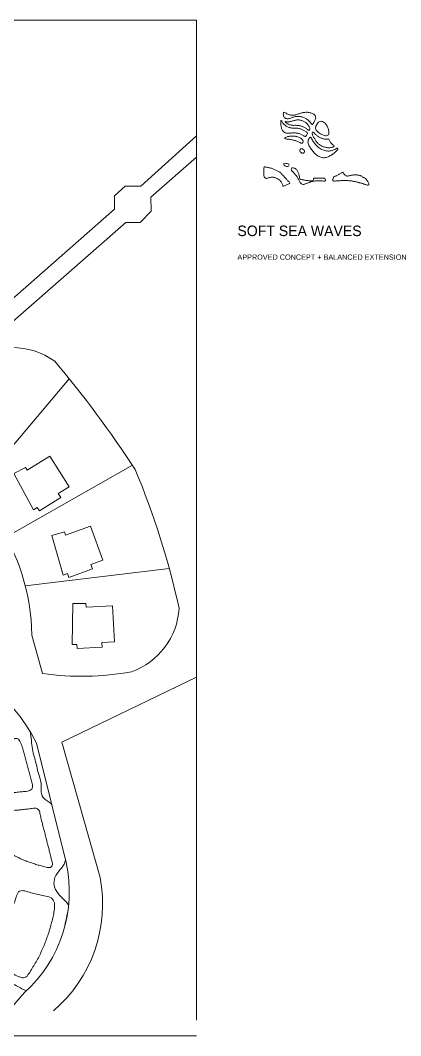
# Model space of a CAD drawing. Header units: inches. Extents: x 36 to 79.2, y 17.3 to 55.9.
# Drawn here: x 64.74 to 79.21, y 17.31 to 55.9 of the extents above; entities that cross this region are included whole.
import ezdxf

# ---------------------------------------------------------------- set-up
doc = ezdxf.new("R2010")
doc.units = ezdxf.units.IN
for name, color, linetype, lineweight in [('01_ORIGINAL_CAD', 7, 'Continuous', 20), ('10_EXTENSION_MASSES', 7, 'Continuous', 15), ('12_OPTION_LABEL', 7, 'Continuous', 15), ('13_CONCEPT_ICON', 7, 'Continuous', 15), ('15_NEIGHBOURHOOD_CIRCULATION', 7, 'Continuous', 13)]:
    doc.layers.add(name, color=color, linetype=linetype, lineweight=lineweight)

# ---------------------------------------------------------------- blocks, each defined once
blk = doc.blocks.new('CONCEPT_ICON_06_WAVES')
at = {"layer": '13_CONCEPT_ICON'}
for points, knots in [([(48.33, 45.23), (48.4, 45.24), (48.49, 45.18), (48.58, 45.13), (48.66, 45.07), (48.75, 45), (48.84, 44.95), (48.92, 44.9), (49.01, 44.86), (49.1, 44.83), (49.2, 44.79), (49.29, 44.76), (49.39, 44.74), (49.49, 44.72), (49.59, 44.71), (49.69, 44.7), (49.79, 44.69), (49.9, 44.7), (50, 44.7), (50.11, 44.71), (50.2, 44.73), (50.3, 44.75), (50.4, 44.77), (50.49, 44.8), (50.59, 44.83), (50.69, 44.85), (50.78, 44.88), (50.87, 44.91), (50.97, 44.94), (51.06, 44.98), (51.15, 45.01), (51.25, 45.04), (51.34, 45.07), (51.44, 45.09), (51.54, 45.12), (51.63, 45.14), (51.73, 45.15), (51.83, 45.17), (51.93, 45.18), (52.03, 45.19), (52.13, 45.2), (52.24, 45.21), (52.34, 45.21), (52.44, 45.21), (52.54, 45.2), (52.64, 45.19), (52.74, 45.17), (52.84, 45.16), (52.94, 45.14), (53.04, 45.11), (53.13, 45.09), (53.23, 45.06), (53.32, 45.02), (53.41, 44.99), (53.5, 44.94), (53.59, 44.89), (53.67, 44.82), (53.74, 44.75), (53.81, 44.67), (53.86, 44.59), (53.9, 44.49), (53.93, 44.4), (53.95, 44.3), (53.95, 44.2), (53.94, 44.1), (53.92, 44), (53.88, 43.9), (53.85, 43.81), (53.8, 43.72), (53.75, 43.64), (53.7, 43.55), (53.65, 43.47), (53.6, 43.37), (53.55, 43.28), (53.5, 43.17), (53.45, 43.1), (53.4, 43.03), (53.34, 43), (53.28, 43.04), (53.22, 43.08), (53.16, 43.18), (53.11, 43.27), (53.05, 43.36), (52.98, 43.44), (52.92, 43.52), (52.85, 43.6), (52.77, 43.67), (52.7, 43.74), (52.62, 43.81), (52.54, 43.88), (52.46, 43.94), (52.38, 44), (52.3, 44.06), (52.21, 44.11), (52.12, 44.16), (52.04, 44.2), (51.95, 44.24), (51.85, 44.28), (51.76, 44.32), (51.67, 44.35), (51.58, 44.38), (51.48, 44.41), (51.38, 44.43), (51.28, 44.45), (51.18, 44.47), (51.08, 44.47), (50.98, 44.48), (50.88, 44.49), (50.77, 44.49), (50.67, 44.49), (50.57, 44.48), (50.47, 44.46), (50.37, 44.45), (50.27, 44.43), (50.17, 44.4), (50.08, 44.38), (49.98, 44.35), (49.89, 44.32), (49.79, 44.29), (49.7, 44.26), (49.61, 44.22), (49.52, 44.19), (49.42, 44.15), (49.33, 44.12), (49.23, 44.09), (49.13, 44.07), (49.03, 44.06), (48.93, 44.05), (48.83, 44.06), (48.73, 44.08), (48.63, 44.1), (48.54, 44.14), (48.46, 44.2), (48.39, 44.26), (48.32, 44.34), (48.28, 44.43), (48.24, 44.52), (48.21, 44.61), (48.2, 44.72), (48.18, 44.82), (48.18, 44.94), (48.2, 45.03), (48.22, 45.13), (48.27, 45.21), (48.33, 45.23)], [0, 0, 0, 0, 0.020833, 0.020833, 0.020833, 0.041667, 0.041667, 0.041667, 0.0625, 0.0625, 0.0625, 0.083333, 0.083333, 0.083333, 0.104167, 0.104167, 0.104167, 0.125, 0.125, 0.125, 0.145833, 0.145833, 0.145833, 0.166667, 0.166667, 0.166667, 0.1875, 0.1875, 0.1875, 0.208333, 0.208333, 0.208333, 0.229167, 0.229167, 0.229167, 0.25, 0.25, 0.25, 0.270833, 0.270833, 0.270833, 0.291667, 0.291667, 0.291667, 0.3125, 0.3125, 0.3125, 0.333333, 0.333333, 0.333333, 0.354167, 0.354167, 0.354167, 0.375, 0.375, 0.375, 0.395833, 0.395833, 0.395833, 0.416667, 0.416667, 0.416667, 0.4375, 0.4375, 0.4375, 0.458333, 0.458333, 0.458333, 0.479167, 0.479167, 0.479167, 0.5, 0.5, 0.5, 0.520833, 0.520833, 0.520833, 0.541667, 0.541667, 0.541667, 0.5625, 0.5625, 0.5625, 0.583333, 0.583333, 0.583333, 0.604167, 0.604167, 0.604167, 0.625, 0.625, 0.625, 0.645833, 0.645833, 0.645833, 0.666667, 0.666667, 0.666667, 0.6875, 0.6875, 0.6875, 0.708333, 0.708333, 0.708333, 0.729167, 0.729167, 0.729167, 0.75, 0.75, 0.75, 0.770833, 0.770833, 0.770833, 0.791667, 0.791667, 0.791667, 0.8125, 0.8125, 0.8125, 0.833333, 0.833333, 0.833333, 0.854167, 0.854167, 0.854167, 0.875, 0.875, 0.875, 0.895833, 0.895833, 0.895833, 0.916667, 0.916667, 0.916667, 0.9375, 0.9375, 0.9375, 0.958333, 0.958333, 0.958333, 0.979167, 0.979167, 0.979167, 1, 1, 1, 1]), ([(47.81, 43.74), (47.83, 43.76), (47.87, 43.7), (47.91, 43.63), (47.96, 43.56), (48, 43.47), (48.05, 43.39), (48.1, 43.31), (48.16, 43.24), (48.22, 43.18), (48.28, 43.12), (48.34, 43.05), (48.4, 42.99), (48.47, 42.93), (48.54, 42.88), (48.61, 42.83), (48.68, 42.77), (48.75, 42.73), (48.83, 42.68), (48.9, 42.64), (48.98, 42.6), (49.06, 42.57), (49.14, 42.54), (49.22, 42.51), (49.3, 42.48), (49.39, 42.46), (49.47, 42.44), (49.56, 42.43), (49.64, 42.42), (49.73, 42.4), (49.82, 42.4), (49.91, 42.39), (50, 42.39), (50.09, 42.39), (50.18, 42.39), (50.27, 42.4), (50.36, 42.4), (50.45, 42.39), (50.54, 42.39), (50.63, 42.38), (50.72, 42.38), (50.81, 42.36), (50.89, 42.35), (50.98, 42.33), (51.06, 42.31), (51.14, 42.29), (51.23, 42.27), (51.31, 42.24), (51.39, 42.21), (51.47, 42.18), (51.55, 42.15), (51.63, 42.12), (51.71, 42.08), (51.79, 42.04), (51.86, 42), (51.94, 41.96), (52.01, 41.91), (52.08, 41.86), (52.15, 41.81), (52.23, 41.76), (52.3, 41.71), (52.37, 41.65), (52.44, 41.59), (52.47, 41.52), (52.49, 41.45), (52.46, 41.38), (52.43, 41.3), (52.39, 41.23), (52.34, 41.14), (52.29, 41.06), (52.24, 40.99), (52.19, 40.91), (52.14, 40.89), (52.08, 40.86), (52.01, 40.89), (51.93, 40.94), (51.86, 40.98), (51.78, 41.04), (51.71, 41.09), (51.63, 41.14), (51.56, 41.17), (51.48, 41.21), (51.4, 41.25), (51.32, 41.28), (51.24, 41.32), (51.16, 41.35), (51.08, 41.38), (51, 41.41), (50.92, 41.44), (50.84, 41.46), (50.75, 41.48), (50.67, 41.5), (50.58, 41.51), (50.5, 41.52), (50.41, 41.54), (50.32, 41.55), (50.23, 41.55), (50.14, 41.56), (50.05, 41.56), (49.96, 41.56), (49.88, 41.55), (49.79, 41.54), (49.7, 41.54), (49.61, 41.53), (49.52, 41.52), (49.43, 41.51), (49.35, 41.5), (49.26, 41.49), (49.17, 41.49), (49.08, 41.48), (48.99, 41.48), (48.9, 41.49), (48.82, 41.5), (48.73, 41.51), (48.65, 41.54), (48.57, 41.56), (48.49, 41.6), (48.41, 41.64), (48.34, 41.69), (48.27, 41.74), (48.2, 41.8), (48.14, 41.86), (48.09, 41.93), (48.04, 42), (47.99, 42.08), (47.95, 42.15), (47.92, 42.23), (47.88, 42.31), (47.86, 42.4), (47.84, 42.48), (47.81, 42.56), (47.8, 42.65), (47.78, 42.73), (47.77, 42.82), (47.76, 42.91), (47.75, 43), (47.74, 43.08), (47.74, 43.17), (47.74, 43.26), (47.75, 43.35), (47.75, 43.45), (47.76, 43.54), (47.77, 43.63), (47.78, 43.73), (47.81, 43.74)], [0, 0, 0, 0, 0.020833, 0.020833, 0.020833, 0.041667, 0.041667, 0.041667, 0.0625, 0.0625, 0.0625, 0.083333, 0.083333, 0.083333, 0.104167, 0.104167, 0.104167, 0.125, 0.125, 0.125, 0.145833, 0.145833, 0.145833, 0.166667, 0.166667, 0.166667, 0.1875, 0.1875, 0.1875, 0.208333, 0.208333, 0.208333, 0.229167, 0.229167, 0.229167, 0.25, 0.25, 0.25, 0.270833, 0.270833, 0.270833, 0.291667, 0.291667, 0.291667, 0.3125, 0.3125, 0.3125, 0.333333, 0.333333, 0.333333, 0.354167, 0.354167, 0.354167, 0.375, 0.375, 0.375, 0.395833, 0.395833, 0.395833, 0.416667, 0.416667, 0.416667, 0.4375, 0.4375, 0.4375, 0.458333, 0.458333, 0.458333, 0.479167, 0.479167, 0.479167, 0.5, 0.5, 0.5, 0.520833, 0.520833, 0.520833, 0.541667, 0.541667, 0.541667, 0.5625, 0.5625, 0.5625, 0.583333, 0.583333, 0.583333, 0.604167, 0.604167, 0.604167, 0.625, 0.625, 0.625, 0.645833, 0.645833, 0.645833, 0.666667, 0.666667, 0.666667, 0.6875, 0.6875, 0.6875, 0.708333, 0.708333, 0.708333, 0.729167, 0.729167, 0.729167, 0.75, 0.75, 0.75, 0.770833, 0.770833, 0.770833, 0.791667, 0.791667, 0.791667, 0.8125, 0.8125, 0.8125, 0.833333, 0.833333, 0.833333, 0.854167, 0.854167, 0.854167, 0.875, 0.875, 0.875, 0.895833, 0.895833, 0.895833, 0.916667, 0.916667, 0.916667, 0.9375, 0.9375, 0.9375, 0.958333, 0.958333, 0.958333, 0.979167, 0.979167, 0.979167, 1, 1, 1, 1]), ([(48.53, 43.54), (48.54, 43.56), (48.61, 43.55), (48.7, 43.53), (48.78, 43.51), (48.88, 43.5), (48.97, 43.49), (49.07, 43.48), (49.15, 43.49), (49.24, 43.5), (49.32, 43.52), (49.41, 43.53), (49.49, 43.56), (49.57, 43.58), (49.65, 43.6), (49.73, 43.63), (49.81, 43.66), (49.89, 43.69), (49.98, 43.71), (50.06, 43.74), (50.14, 43.76), (50.22, 43.78), (50.3, 43.8), (50.39, 43.82), (50.47, 43.83), (50.56, 43.84), (50.65, 43.84), (50.74, 43.85), (50.83, 43.85), (50.92, 43.85), (51.01, 43.84), (51.09, 43.83), (51.18, 43.82), (51.26, 43.8), (51.35, 43.79), (51.43, 43.76), (51.51, 43.74), (51.59, 43.71), (51.67, 43.68), (51.75, 43.65), (51.83, 43.61), (51.9, 43.57), (51.97, 43.53), (52.05, 43.48), (52.12, 43.44), (52.19, 43.38), (52.26, 43.33), (52.33, 43.27), (52.39, 43.21), (52.45, 43.15), (52.51, 43.08), (52.56, 43.01), (52.61, 42.94), (52.66, 42.87), (52.7, 42.8), (52.75, 42.72), (52.79, 42.65), (52.83, 42.57), (52.87, 42.5), (52.91, 42.42), (52.92, 42.33), (52.93, 42.24), (52.92, 42.15), (52.88, 42.08), (52.84, 42.02), (52.78, 41.99), (52.71, 42), (52.64, 42.02), (52.57, 42.09), (52.5, 42.15), (52.43, 42.21), (52.36, 42.26), (52.29, 42.31), (52.22, 42.36), (52.15, 42.4), (52.07, 42.44), (52, 42.49), (51.92, 42.53), (51.85, 42.56), (51.77, 42.6), (51.69, 42.63), (51.61, 42.66), (51.53, 42.7), (51.45, 42.72), (51.37, 42.75), (51.29, 42.77), (51.21, 42.8), (51.12, 42.81), (51.04, 42.83), (50.96, 42.85), (50.87, 42.86), (50.78, 42.87), (50.7, 42.88), (50.61, 42.88), (50.52, 42.89), (50.43, 42.9), (50.34, 42.9), (50.26, 42.9), (50.17, 42.89), (50.08, 42.89), (50, 42.89), (49.91, 42.89), (49.82, 42.9), (49.74, 42.9), (49.65, 42.91), (49.56, 42.93), (49.48, 42.95), (49.4, 42.97), (49.32, 43), (49.24, 43.03), (49.16, 43.06), (49.08, 43.1), (49.01, 43.13), (48.94, 43.18), (48.86, 43.22), (48.79, 43.27), (48.71, 43.33), (48.64, 43.39), (48.57, 43.45), (48.52, 43.52), (48.53, 43.54)], [0, 0, 0, 0, 0.025, 0.025, 0.025, 0.05, 0.05, 0.05, 0.075, 0.075, 0.075, 0.1, 0.1, 0.1, 0.125, 0.125, 0.125, 0.15, 0.15, 0.15, 0.175, 0.175, 0.175, 0.2, 0.2, 0.2, 0.225, 0.225, 0.225, 0.25, 0.25, 0.25, 0.275, 0.275, 0.275, 0.3, 0.3, 0.3, 0.325, 0.325, 0.325, 0.35, 0.35, 0.35, 0.375, 0.375, 0.375, 0.4, 0.4, 0.4, 0.425, 0.425, 0.425, 0.45, 0.45, 0.45, 0.475, 0.475, 0.475, 0.5, 0.5, 0.5, 0.525, 0.525, 0.525, 0.55, 0.55, 0.55, 0.575, 0.575, 0.575, 0.6, 0.6, 0.6, 0.625, 0.625, 0.625, 0.65, 0.65, 0.65, 0.675, 0.675, 0.675, 0.7, 0.7, 0.7, 0.725, 0.725, 0.725, 0.75, 0.75, 0.75, 0.775, 0.775, 0.775, 0.8, 0.8, 0.8, 0.825, 0.825, 0.825, 0.85, 0.85, 0.85, 0.875, 0.875, 0.875, 0.9, 0.9, 0.9, 0.925, 0.925, 0.925, 0.95, 0.95, 0.95, 0.975, 0.975, 0.975, 1, 1, 1, 1]), ([(54.73, 43.58), (54.91, 43.64), (55.15, 43.59), (55.34, 43.48), (55.54, 43.38), (55.7, 43.22), (55.82, 43.04), (55.94, 42.86), (56.03, 42.67), (56.11, 42.47), (56.18, 42.28), (56.25, 42.07), (56.29, 41.85), (56.32, 41.63), (56.32, 41.38), (56.22, 41.23), (56.11, 41.08), (55.9, 41.02), (55.68, 41.04), (55.47, 41.06), (55.25, 41.15), (55.06, 41.25), (54.87, 41.35), (54.7, 41.45), (54.52, 41.58), (54.34, 41.72), (54.14, 41.88), (54.03, 42.05), (53.93, 42.23), (53.9, 42.42), (53.95, 42.61), (54, 42.81), (54.13, 43.01), (54.26, 43.19), (54.39, 43.37), (54.54, 43.53), (54.73, 43.58)], [0, 0, 0, 0, 0.083333, 0.083333, 0.083333, 0.166667, 0.166667, 0.166667, 0.25, 0.25, 0.25, 0.333333, 0.333333, 0.333333, 0.416667, 0.416667, 0.416667, 0.5, 0.5, 0.5, 0.583333, 0.583333, 0.583333, 0.666667, 0.666667, 0.666667, 0.75, 0.75, 0.75, 0.833333, 0.833333, 0.833333, 0.916667, 0.916667, 0.916667, 1, 1, 1, 1]), ([(53.47, 41.7), (53.52, 41.71), (53.58, 41.66), (53.64, 41.59), (53.7, 41.52), (53.76, 41.44), (53.82, 41.37), (53.88, 41.3), (53.95, 41.25), (54.02, 41.19), (54.09, 41.13), (54.15, 41.07), (54.22, 41.02), (54.29, 40.97), (54.37, 40.92), (54.44, 40.87), (54.51, 40.82), (54.59, 40.78), (54.67, 40.74), (54.74, 40.7), (54.82, 40.67), (54.9, 40.63), (54.98, 40.6), (55.06, 40.57), (55.15, 40.55), (55.23, 40.52), (55.31, 40.5), (55.4, 40.49), (55.48, 40.47), (55.57, 40.45), (55.66, 40.44), (55.75, 40.44), (55.84, 40.43), (55.93, 40.44), (56.03, 40.45), (56.12, 40.47), (56.2, 40.45), (56.27, 40.44), (56.32, 40.39), (56.36, 40.32), (56.4, 40.25), (56.43, 40.16), (56.46, 40.08), (56.5, 40), (56.55, 39.92), (56.6, 39.85), (56.66, 39.78), (56.71, 39.71), (56.77, 39.65), (56.83, 39.58), (56.9, 39.52), (56.97, 39.46), (57.05, 39.4), (57.14, 39.35), (57.19, 39.29), (57.24, 39.24), (57.25, 39.19), (57.21, 39.14), (57.17, 39.1), (57.08, 39.06), (56.99, 39.03), (56.9, 39), (56.81, 38.98), (56.73, 38.96), (56.65, 38.94), (56.56, 38.93), (56.47, 38.92), (56.39, 38.91), (56.29, 38.9), (56.2, 38.91), (56.11, 38.91), (56.02, 38.92), (55.94, 38.93), (55.85, 38.94), (55.76, 38.96), (55.68, 38.98), (55.6, 39), (55.51, 39.02), (55.43, 39.05), (55.35, 39.07), (55.27, 39.11), (55.19, 39.14), (55.11, 39.18), (55.03, 39.21), (54.96, 39.25), (54.88, 39.3), (54.81, 39.34), (54.73, 39.39), (54.66, 39.44), (54.59, 39.49), (54.52, 39.55), (54.45, 39.6), (54.38, 39.66), (54.32, 39.72), (54.25, 39.79), (54.2, 39.85), (54.14, 39.92), (54.08, 39.99), (54.03, 40.06), (53.98, 40.14), (53.93, 40.21), (53.89, 40.28), (53.84, 40.36), (53.8, 40.43), (53.75, 40.51), (53.71, 40.58), (53.67, 40.66), (53.63, 40.74), (53.59, 40.81), (53.55, 40.89), (53.51, 40.97), (53.47, 41.04), (53.43, 41.12), (53.39, 41.2), (53.36, 41.28), (53.34, 41.37), (53.33, 41.46), (53.35, 41.54), (53.37, 41.62), (53.42, 41.7), (53.47, 41.7)], [0, 0, 0, 0, 0.025, 0.025, 0.025, 0.05, 0.05, 0.05, 0.075, 0.075, 0.075, 0.1, 0.1, 0.1, 0.125, 0.125, 0.125, 0.15, 0.15, 0.15, 0.175, 0.175, 0.175, 0.2, 0.2, 0.2, 0.225, 0.225, 0.225, 0.25, 0.25, 0.25, 0.275, 0.275, 0.275, 0.3, 0.3, 0.3, 0.325, 0.325, 0.325, 0.35, 0.35, 0.35, 0.375, 0.375, 0.375, 0.4, 0.4, 0.4, 0.425, 0.425, 0.425, 0.45, 0.45, 0.45, 0.475, 0.475, 0.475, 0.5, 0.5, 0.5, 0.525, 0.525, 0.525, 0.55, 0.55, 0.55, 0.575, 0.575, 0.575, 0.6, 0.6, 0.6, 0.625, 0.625, 0.625, 0.65, 0.65, 0.65, 0.675, 0.675, 0.675, 0.7, 0.7, 0.7, 0.725, 0.725, 0.725, 0.75, 0.75, 0.75, 0.775, 0.775, 0.775, 0.8, 0.8, 0.8, 0.825, 0.825, 0.825, 0.85, 0.85, 0.85, 0.875, 0.875, 0.875, 0.9, 0.9, 0.9, 0.925, 0.925, 0.925, 0.95, 0.95, 0.95, 0.975, 0.975, 0.975, 1, 1, 1, 1]), ([(49.47, 40.96), (49.58, 40.97), (49.69, 40.97), (49.8, 40.97), (49.91, 40.97), (50.01, 40.97), (50.12, 40.96), (50.23, 40.96), (50.33, 40.94), (50.44, 40.92), (50.54, 40.9), (50.64, 40.88), (50.74, 40.85), (50.84, 40.81), (50.94, 40.78), (51.03, 40.73), (51.12, 40.69), (51.21, 40.64), (51.3, 40.58), (51.39, 40.52), (51.48, 40.46), (51.56, 40.39), (51.64, 40.31), (51.71, 40.23), (51.73, 40.13), (51.74, 40.03), (51.71, 39.91), (51.65, 39.83), (51.59, 39.75), (51.52, 39.69), (51.43, 39.7), (51.35, 39.7), (51.25, 39.76), (51.16, 39.82), (51.06, 39.87), (50.97, 39.92), (50.87, 39.96), (50.78, 40), (50.68, 40.04), (50.59, 40.08), (50.49, 40.11), (50.39, 40.15), (50.29, 40.18), (50.19, 40.21), (50.09, 40.24), (49.99, 40.26), (49.89, 40.29), (49.79, 40.31), (49.69, 40.33), (49.58, 40.35), (49.48, 40.37), (49.38, 40.38), (49.27, 40.4), (49.17, 40.41), (49.06, 40.42), (48.95, 40.43), (48.84, 40.43), (48.73, 40.44), (48.61, 40.45), (48.5, 40.48), (48.46, 40.53), (48.43, 40.59), (48.47, 40.68), (48.55, 40.74), (48.62, 40.8), (48.74, 40.84), (48.85, 40.86), (48.95, 40.89), (49.05, 40.9), (49.16, 40.92), (49.26, 40.94), (49.36, 40.95), (49.47, 40.96)], [0, 0, 0, 0, 0.041667, 0.041667, 0.041667, 0.083333, 0.083333, 0.083333, 0.125, 0.125, 0.125, 0.166667, 0.166667, 0.166667, 0.208333, 0.208333, 0.208333, 0.25, 0.25, 0.25, 0.291667, 0.291667, 0.291667, 0.333333, 0.333333, 0.333333, 0.375, 0.375, 0.375, 0.416667, 0.416667, 0.416667, 0.458333, 0.458333, 0.458333, 0.5, 0.5, 0.5, 0.541667, 0.541667, 0.541667, 0.583333, 0.583333, 0.583333, 0.625, 0.625, 0.625, 0.666667, 0.666667, 0.666667, 0.708333, 0.708333, 0.708333, 0.75, 0.75, 0.75, 0.791667, 0.791667, 0.791667, 0.833333, 0.833333, 0.833333, 0.875, 0.875, 0.875, 0.916667, 0.916667, 0.916667, 0.958333, 0.958333, 0.958333, 1, 1, 1, 1]), ([(53.01, 40.81), (53.07, 40.81), (53.14, 40.71), (53.21, 40.6), (53.27, 40.49), (53.32, 40.37), (53.38, 40.26), (53.44, 40.15), (53.5, 40.05), (53.57, 39.95), (53.63, 39.84), (53.7, 39.74), (53.78, 39.64), (53.85, 39.55), (53.94, 39.45), (54.03, 39.36), (54.12, 39.27), (54.21, 39.18), (54.3, 39.1), (54.4, 39.01), (54.49, 38.94), (54.59, 38.87), (54.69, 38.8), (54.8, 38.73), (54.9, 38.67), (55.01, 38.61), (55.12, 38.56), (55.23, 38.51), (55.34, 38.47), (55.46, 38.43), (55.57, 38.39), (55.69, 38.36), (55.81, 38.34), (55.93, 38.33), (56.06, 38.31), (56.18, 38.31), (56.31, 38.32), (56.44, 38.32), (56.56, 38.34), (56.68, 38.36), (56.8, 38.38), (56.92, 38.41), (57.03, 38.45), (57.14, 38.5), (57.25, 38.55), (57.36, 38.62), (57.47, 38.68), (57.58, 38.77), (57.69, 38.82), (57.79, 38.86), (57.89, 38.86), (57.91, 38.8), (57.92, 38.74), (57.86, 38.61), (57.78, 38.5), (57.7, 38.4), (57.6, 38.3), (57.51, 38.21), (57.42, 38.13), (57.33, 38.04), (57.23, 37.96), (57.14, 37.88), (57.04, 37.8), (56.94, 37.73), (56.84, 37.66), (56.74, 37.6), (56.63, 37.53), (56.53, 37.47), (56.42, 37.42), (56.31, 37.37), (56.2, 37.32), (56.09, 37.27), (55.98, 37.23), (55.86, 37.19), (55.74, 37.17), (55.62, 37.15), (55.5, 37.13), (55.37, 37.13), (55.25, 37.14), (55.12, 37.15), (55, 37.17), (54.88, 37.21), (54.77, 37.24), (54.66, 37.29), (54.55, 37.34), (54.44, 37.39), (54.33, 37.46), (54.23, 37.53), (54.13, 37.59), (54.04, 37.67), (53.94, 37.75), (53.85, 37.84), (53.76, 37.93), (53.67, 38.02), (53.58, 38.11), (53.5, 38.21), (53.42, 38.3), (53.34, 38.4), (53.27, 38.5), (53.19, 38.6), (53.12, 38.7), (53.05, 38.8), (52.99, 38.9), (52.92, 39), (52.86, 39.11), (52.8, 39.21), (52.74, 39.32), (52.69, 39.43), (52.65, 39.55), (52.61, 39.66), (52.58, 39.78), (52.57, 39.9), (52.57, 40.02), (52.59, 40.14), (52.63, 40.26), (52.68, 40.38), (52.74, 40.49), (52.81, 40.6), (52.87, 40.71), (52.94, 40.81), (53.01, 40.81)], [0, 0, 0, 0, 0.025, 0.025, 0.025, 0.05, 0.05, 0.05, 0.075, 0.075, 0.075, 0.1, 0.1, 0.1, 0.125, 0.125, 0.125, 0.15, 0.15, 0.15, 0.175, 0.175, 0.175, 0.2, 0.2, 0.2, 0.225, 0.225, 0.225, 0.25, 0.25, 0.25, 0.275, 0.275, 0.275, 0.3, 0.3, 0.3, 0.325, 0.325, 0.325, 0.35, 0.35, 0.35, 0.375, 0.375, 0.375, 0.4, 0.4, 0.4, 0.425, 0.425, 0.425, 0.45, 0.45, 0.45, 0.475, 0.475, 0.475, 0.5, 0.5, 0.5, 0.525, 0.525, 0.525, 0.55, 0.55, 0.55, 0.575, 0.575, 0.575, 0.6, 0.6, 0.6, 0.625, 0.625, 0.625, 0.65, 0.65, 0.65, 0.675, 0.675, 0.675, 0.7, 0.7, 0.7, 0.725, 0.725, 0.725, 0.75, 0.75, 0.75, 0.775, 0.775, 0.775, 0.8, 0.8, 0.8, 0.825, 0.825, 0.825, 0.85, 0.85, 0.85, 0.875, 0.875, 0.875, 0.9, 0.9, 0.9, 0.925, 0.925, 0.925, 0.95, 0.95, 0.95, 0.975, 0.975, 0.975, 1, 1, 1, 1]), ([(51.11, 38.3), (51.14, 38.2), (51.24, 38.13), (51.34, 38.06), (51.43, 37.99), (51.52, 37.92), (51.62, 37.92), (51.73, 37.91), (51.83, 37.99), (51.9, 38.08), (51.97, 38.17), (52.01, 38.28), (51.97, 38.36), (51.93, 38.45), (51.83, 38.52), (51.73, 38.6), (51.63, 38.67), (51.53, 38.75), (51.43, 38.76), (51.34, 38.77), (51.25, 38.71), (51.18, 38.62), (51.12, 38.52), (51.08, 38.39), (51.11, 38.3)], [0, 0, 0, 0, 0.125, 0.125, 0.125, 0.25, 0.25, 0.25, 0.375, 0.375, 0.375, 0.5, 0.5, 0.5, 0.625, 0.625, 0.625, 0.75, 0.75, 0.75, 0.875, 0.875, 0.875, 1, 1, 1, 1]), ([(48.25, 36.06), (48.21, 36), (48.27, 35.89), (48.34, 35.81), (48.42, 35.73), (48.52, 35.68), (48.62, 35.63), (48.72, 35.59), (48.82, 35.55), (48.93, 35.56), (49.04, 35.57), (49.15, 35.63), (49.2, 35.72), (49.25, 35.81), (49.23, 35.92), (49.16, 35.99), (49.09, 36.06), (48.97, 36.08), (48.86, 36.1), (48.75, 36.12), (48.65, 36.14), (48.53, 36.14), (48.42, 36.14), (48.29, 36.13), (48.25, 36.06)], [0, 0, 0, 0, 0.125, 0.125, 0.125, 0.25, 0.25, 0.25, 0.375, 0.375, 0.375, 0.5, 0.5, 0.5, 0.625, 0.625, 0.625, 0.75, 0.75, 0.75, 0.875, 0.875, 0.875, 1, 1, 1, 1]), ([(48.18, 32.06), (48.13, 32.08), (48.11, 32.16), (48.08, 32.25), (48.06, 32.34), (48.03, 32.43), (48, 32.51), (47.97, 32.6), (47.93, 32.68), (47.88, 32.75), (47.83, 32.82), (47.77, 32.9), (47.71, 32.96), (47.65, 33.03), (47.58, 33.1), (47.51, 33.16), (47.44, 33.22), (47.37, 33.28), (47.3, 33.33), (47.22, 33.38), (47.14, 33.42), (47.07, 33.46), (46.99, 33.5), (46.91, 33.54), (46.82, 33.57), (46.74, 33.6), (46.66, 33.63), (46.57, 33.64), (46.48, 33.66), (46.39, 33.67), (46.3, 33.67), (46.2, 33.67), (46.11, 33.67), (46.02, 33.66), (45.93, 33.65), (45.84, 33.64), (45.75, 33.62), (45.67, 33.6), (45.58, 33.57), (45.5, 33.53), (45.42, 33.5), (45.34, 33.46), (45.25, 33.45), (45.16, 33.44), (45.07, 33.46), (45, 33.51), (44.92, 33.55), (44.85, 33.62), (44.81, 33.69), (44.76, 33.77), (44.74, 33.86), (44.72, 33.95), (44.71, 34.04), (44.71, 34.13), (44.7, 34.22), (44.7, 34.31), (44.7, 34.4), (44.7, 34.5), (44.7, 34.59), (44.7, 34.68), (44.7, 34.78), (44.7, 34.87), (44.71, 34.96), (44.71, 35.06), (44.71, 35.16), (44.71, 35.27), (44.72, 35.35), (44.74, 35.43), (44.77, 35.49), (44.84, 35.5), (44.9, 35.52), (45, 35.49), (45.1, 35.46), (45.19, 35.44), (45.29, 35.41), (45.38, 35.39), (45.47, 35.38), (45.56, 35.36), (45.65, 35.34), (45.74, 35.32), (45.84, 35.3), (45.93, 35.28), (46.02, 35.26), (46.11, 35.24), (46.2, 35.21), (46.29, 35.18), (46.37, 35.15), (46.45, 35.11), (46.54, 35.07), (46.62, 35.03), (46.71, 34.99), (46.79, 34.95), (46.88, 34.91), (46.96, 34.87), (47.05, 34.83), (47.13, 34.79), (47.22, 34.75), (47.3, 34.71), (47.39, 34.68), (47.47, 34.63), (47.55, 34.59), (47.62, 34.53), (47.69, 34.47), (47.76, 34.4), (47.82, 34.33), (47.88, 34.26), (47.94, 34.19), (48.01, 34.12), (48.07, 34.05), (48.13, 33.99), (48.2, 33.92), (48.26, 33.85), (48.32, 33.78), (48.39, 33.71), (48.45, 33.64), (48.51, 33.57), (48.58, 33.51), (48.64, 33.44), (48.71, 33.37), (48.77, 33.3), (48.83, 33.23), (48.89, 33.16), (48.95, 33.1), (49.02, 33.03), (49.09, 32.96), (49.16, 32.89), (49.23, 32.82), (49.29, 32.75), (49.35, 32.68), (49.35, 32.63), (49.34, 32.57), (49.26, 32.53), (49.18, 32.49), (49.09, 32.45), (49, 32.41), (48.91, 32.37), (48.82, 32.33), (48.74, 32.29), (48.66, 32.25), (48.57, 32.2), (48.48, 32.15), (48.4, 32.11), (48.32, 32.07), (48.24, 32.04), (48.18, 32.06)], [0, 0, 0, 0, 0.020833, 0.020833, 0.020833, 0.041667, 0.041667, 0.041667, 0.0625, 0.0625, 0.0625, 0.083333, 0.083333, 0.083333, 0.104167, 0.104167, 0.104167, 0.125, 0.125, 0.125, 0.145833, 0.145833, 0.145833, 0.166667, 0.166667, 0.166667, 0.1875, 0.1875, 0.1875, 0.208333, 0.208333, 0.208333, 0.229167, 0.229167, 0.229167, 0.25, 0.25, 0.25, 0.270833, 0.270833, 0.270833, 0.291667, 0.291667, 0.291667, 0.3125, 0.3125, 0.3125, 0.333333, 0.333333, 0.333333, 0.354167, 0.354167, 0.354167, 0.375, 0.375, 0.375, 0.395833, 0.395833, 0.395833, 0.416667, 0.416667, 0.416667, 0.4375, 0.4375, 0.4375, 0.458333, 0.458333, 0.458333, 0.479167, 0.479167, 0.479167, 0.5, 0.5, 0.5, 0.520833, 0.520833, 0.520833, 0.541667, 0.541667, 0.541667, 0.5625, 0.5625, 0.5625, 0.583333, 0.583333, 0.583333, 0.604167, 0.604167, 0.604167, 0.625, 0.625, 0.625, 0.645833, 0.645833, 0.645833, 0.666667, 0.666667, 0.666667, 0.6875, 0.6875, 0.6875, 0.708333, 0.708333, 0.708333, 0.729167, 0.729167, 0.729167, 0.75, 0.75, 0.75, 0.770833, 0.770833, 0.770833, 0.791667, 0.791667, 0.791667, 0.8125, 0.8125, 0.8125, 0.833333, 0.833333, 0.833333, 0.854167, 0.854167, 0.854167, 0.875, 0.875, 0.875, 0.895833, 0.895833, 0.895833, 0.916667, 0.916667, 0.916667, 0.9375, 0.9375, 0.9375, 0.958333, 0.958333, 0.958333, 0.979167, 0.979167, 0.979167, 1, 1, 1, 1]), ([(49.82, 35.35), (49.89, 35.35), (49.97, 35.31), (50.04, 35.29), (50.11, 35.28), (50.18, 35.28), (50.25, 35.26), (50.31, 35.25), (50.37, 35.21), (50.42, 35.16), (50.48, 35.1), (50.53, 35.02), (50.58, 34.95), (50.63, 34.87), (50.67, 34.8), (50.72, 34.73), (50.76, 34.65), (50.8, 34.58), (50.83, 34.5), (50.87, 34.42), (50.9, 34.34), (50.93, 34.26), (50.96, 34.18), (50.98, 34.1), (51, 34.02), (51.02, 33.93), (51.04, 33.85), (51.05, 33.76), (51.05, 33.67), (51.05, 33.58), (51.07, 33.5), (51.09, 33.43), (51.13, 33.36), (51.19, 33.32), (51.26, 33.29), (51.35, 33.27), (51.44, 33.26), (51.52, 33.24), (51.61, 33.22), (51.69, 33.2), (51.78, 33.19), (51.86, 33.17), (51.94, 33.16), (52.03, 33.14), (52.11, 33.13), (52.2, 33.11), (52.28, 33.1), (52.37, 33.09), (52.45, 33.08), (52.54, 33.07), (52.62, 33.06), (52.71, 33.05), (52.79, 33.05), (52.88, 33.04), (52.96, 33.03), (53.05, 33.03), (53.14, 33.02), (53.23, 33.01), (53.32, 33), (53.41, 33), (53.46, 33.04), (53.52, 33.07), (53.54, 33.15), (53.55, 33.24), (53.56, 33.32), (53.57, 33.41), (53.61, 33.45), (53.66, 33.49), (53.74, 33.49), (53.83, 33.49), (53.92, 33.49), (54.01, 33.48), (54.1, 33.48), (54.19, 33.48), (54.27, 33.48), (54.35, 33.48), (54.44, 33.48), (54.53, 33.48), (54.61, 33.48), (54.7, 33.48), (54.78, 33.48), (54.87, 33.48), (54.95, 33.48), (55.04, 33.48), (55.13, 33.48), (55.22, 33.48), (55.31, 33.49), (55.39, 33.49), (55.47, 33.49), (55.54, 33.48), (55.59, 33.42), (55.64, 33.37), (55.67, 33.27), (55.68, 33.19), (55.69, 33.1), (55.69, 33.03), (55.64, 33), (55.59, 32.96), (55.51, 32.96), (55.42, 32.97), (55.33, 32.98), (55.24, 32.99), (55.16, 33), (55.07, 33.01), (54.99, 33.01), (54.91, 33.02), (54.83, 33.02), (54.74, 33.03), (54.66, 33.03), (54.57, 33.03), (54.48, 33.03), (54.4, 33.03), (54.31, 33.03), (54.23, 33.03), (54.14, 33.03), (54.06, 33.02), (53.98, 33.01), (53.89, 33), (53.81, 32.99), (53.73, 32.98), (53.65, 32.96), (53.57, 32.95), (53.49, 32.93), (53.41, 32.91), (53.33, 32.9), (53.25, 32.88), (53.17, 32.85), (53.09, 32.83), (53.02, 32.81), (52.94, 32.78), (52.86, 32.76), (52.79, 32.73), (52.71, 32.7), (52.63, 32.68), (52.56, 32.64), (52.48, 32.61), (52.41, 32.58), (52.34, 32.55), (52.26, 32.52), (52.19, 32.49), (52.11, 32.46), (52.03, 32.44), (51.95, 32.42), (51.87, 32.4), (51.79, 32.39), (51.71, 32.39), (51.63, 32.4), (51.55, 32.43), (51.48, 32.46), (51.41, 32.51), (51.35, 32.56), (51.29, 32.62), (51.24, 32.68), (51.19, 32.75), (51.15, 32.82), (51.11, 32.9), (51.07, 32.97), (51.03, 33.04), (51, 33.11), (50.96, 33.19), (50.92, 33.26), (50.88, 33.33), (50.84, 33.4), (50.81, 33.47), (50.76, 33.54), (50.72, 33.61), (50.68, 33.68), (50.63, 33.75), (50.58, 33.82), (50.54, 33.89), (50.49, 33.95), (50.43, 34.02), (50.38, 34.08), (50.33, 34.15), (50.27, 34.21), (50.21, 34.27), (50.15, 34.34), (50.1, 34.4), (50.04, 34.46), (49.98, 34.52), (49.93, 34.58), (49.87, 34.65), (49.8, 34.7), (49.75, 34.77), (49.69, 34.83), (49.65, 34.9), (49.62, 34.98), (49.6, 35.06), (49.61, 35.15), (49.65, 35.22), (49.68, 35.29), (49.75, 35.34), (49.82, 35.35)], [0, 0, 0, 0, 0.015625, 0.015625, 0.015625, 0.03125, 0.03125, 0.03125, 0.046875, 0.046875, 0.046875, 0.0625, 0.0625, 0.0625, 0.078125, 0.078125, 0.078125, 0.09375, 0.09375, 0.09375, 0.109375, 0.109375, 0.109375, 0.125, 0.125, 0.125, 0.140625, 0.140625, 0.140625, 0.15625, 0.15625, 0.15625, 0.171875, 0.171875, 0.171875, 0.1875, 0.1875, 0.1875, 0.203125, 0.203125, 0.203125, 0.21875, 0.21875, 0.21875, 0.234375, 0.234375, 0.234375, 0.25, 0.25, 0.25, 0.265625, 0.265625, 0.265625, 0.28125, 0.28125, 0.28125, 0.296875, 0.296875, 0.296875, 0.3125, 0.3125, 0.3125, 0.328125, 0.328125, 0.328125, 0.34375, 0.34375, 0.34375, 0.359375, 0.359375, 0.359375, 0.375, 0.375, 0.375, 0.390625, 0.390625, 0.390625, 0.40625, 0.40625, 0.40625, 0.421875, 0.421875, 0.421875, 0.4375, 0.4375, 0.4375, 0.453125, 0.453125, 0.453125, 0.46875, 0.46875, 0.46875, 0.484375, 0.484375, 0.484375, 0.5, 0.5, 0.5, 0.515625, 0.515625, 0.515625, 0.53125, 0.53125, 0.53125, 0.546875, 0.546875, 0.546875, 0.5625, 0.5625, 0.5625, 0.578125, 0.578125, 0.578125, 0.59375, 0.59375, 0.59375, 0.609375, 0.609375, 0.609375, 0.625, 0.625, 0.625, 0.640625, 0.640625, 0.640625, 0.65625, 0.65625, 0.65625, 0.671875, 0.671875, 0.671875, 0.6875, 0.6875, 0.6875, 0.703125, 0.703125, 0.703125, 0.71875, 0.71875, 0.71875, 0.734375, 0.734375, 0.734375, 0.75, 0.75, 0.75, 0.765625, 0.765625, 0.765625, 0.78125, 0.78125, 0.78125, 0.796875, 0.796875, 0.796875, 0.8125, 0.8125, 0.8125, 0.828125, 0.828125, 0.828125, 0.84375, 0.84375, 0.84375, 0.859375, 0.859375, 0.859375, 0.875, 0.875, 0.875, 0.890625, 0.890625, 0.890625, 0.90625, 0.90625, 0.90625, 0.921875, 0.921875, 0.921875, 0.9375, 0.9375, 0.9375, 0.953125, 0.953125, 0.953125, 0.96875, 0.96875, 0.96875, 0.984375, 0.984375, 0.984375, 1, 1, 1, 1]), ([(57, 33.27), (57.02, 33.34), (57.07, 33.4), (57.09, 33.46), (57.11, 33.53), (57.1, 33.6), (57.12, 33.66), (57.14, 33.71), (57.2, 33.75), (57.28, 33.78), (57.35, 33.81), (57.43, 33.84), (57.51, 33.87), (57.59, 33.91), (57.66, 33.94), (57.73, 33.98), (57.8, 34.02), (57.88, 34.05), (57.95, 34.09), (58.02, 34.13), (58.09, 34.17), (58.16, 34.21), (58.23, 34.24), (58.3, 34.28), (58.37, 34.33), (58.44, 34.37), (58.52, 34.42), (58.58, 34.47), (58.65, 34.51), (58.72, 34.55), (58.78, 34.54), (58.83, 34.53), (58.87, 34.46), (58.91, 34.39), (58.95, 34.32), (58.99, 34.24), (59.04, 34.18), (59.09, 34.11), (59.14, 34.05), (59.2, 34.01), (59.27, 33.96), (59.34, 33.93), (59.41, 33.91), (59.48, 33.88), (59.56, 33.87), (59.64, 33.87), (59.72, 33.87), (59.79, 33.89), (59.87, 33.91), (59.95, 33.93), (60.02, 33.95), (60.09, 33.97), (60.17, 33.98), (60.24, 34), (60.32, 34.01), (60.4, 34.03), (60.48, 34.04), (60.55, 34.05), (60.63, 34.06), (60.71, 34.07), (60.79, 34.07), (60.87, 34.08), (60.95, 34.08), (61.03, 34.08), (61.11, 34.08), (61.19, 34.08), (61.27, 34.07), (61.35, 34.06), (61.43, 34.05), (61.5, 34.04), (61.58, 34.03), (61.65, 34.01), (61.73, 33.99), (61.8, 33.97), (61.88, 33.95), (61.95, 33.93), (62.03, 33.9), (62.1, 33.87), (62.16, 33.83), (62.22, 33.79), (62.28, 33.73), (62.33, 33.69), (62.39, 33.65), (62.45, 33.63), (62.51, 33.61), (62.57, 33.58), (62.64, 33.55), (62.71, 33.5), (62.77, 33.46), (62.83, 33.4), (62.89, 33.35), (62.94, 33.29), (63, 33.23), (63.05, 33.17), (63.1, 33.11), (63.14, 33.04), (63.19, 32.98), (63.23, 32.91), (63.27, 32.85), (63.31, 32.78), (63.34, 32.71), (63.38, 32.64), (63.4, 32.56), (63.42, 32.48), (63.42, 32.4), (63.39, 32.34), (63.36, 32.28), (63.29, 32.25), (63.22, 32.25), (63.15, 32.25), (63.07, 32.28), (62.99, 32.31), (62.91, 32.33), (62.84, 32.36), (62.77, 32.38), (62.7, 32.41), (62.62, 32.43), (62.55, 32.45), (62.48, 32.47), (62.41, 32.5), (62.33, 32.52), (62.26, 32.55), (62.19, 32.57), (62.11, 32.59), (62.04, 32.61), (61.97, 32.64), (61.89, 32.66), (61.82, 32.68), (61.74, 32.7), (61.67, 32.72), (61.59, 32.74), (61.52, 32.76), (61.44, 32.77), (61.37, 32.79), (61.29, 32.81), (61.22, 32.83), (61.14, 32.85), (61.07, 32.86), (60.99, 32.88), (60.92, 32.9), (60.84, 32.91), (60.76, 32.93), (60.69, 32.94), (60.61, 32.95), (60.53, 32.97), (60.46, 32.98), (60.38, 32.99), (60.3, 33), (60.22, 33.01), (60.15, 33.02), (60.07, 33.03), (59.99, 33.04), (59.91, 33.05), (59.83, 33.05), (59.75, 33.06), (59.67, 33.06), (59.59, 33.06), (59.51, 33.07), (59.43, 33.08), (59.35, 33.08), (59.27, 33.09), (59.19, 33.09), (59.11, 33.09), (59.03, 33.09), (58.95, 33.08), (58.87, 33.08), (58.79, 33.07), (58.71, 33.07), (58.63, 33.06), (58.55, 33.06), (58.47, 33.06), (58.39, 33.05), (58.31, 33.05), (58.23, 33.04), (58.15, 33.04), (58.07, 33.03), (57.99, 33.03), (57.91, 33.02), (57.83, 33.02), (57.75, 33.01), (57.67, 33.01), (57.59, 33), (57.51, 33), (57.43, 32.99), (57.35, 32.99), (57.27, 32.98), (57.19, 32.99), (57.11, 33), (57.03, 33.03), (57, 33.08), (56.96, 33.13), (56.97, 33.21), (57, 33.27)], [0, 0, 0, 0, 0.015625, 0.015625, 0.015625, 0.03125, 0.03125, 0.03125, 0.046875, 0.046875, 0.046875, 0.0625, 0.0625, 0.0625, 0.078125, 0.078125, 0.078125, 0.09375, 0.09375, 0.09375, 0.109375, 0.109375, 0.109375, 0.125, 0.125, 0.125, 0.140625, 0.140625, 0.140625, 0.15625, 0.15625, 0.15625, 0.171875, 0.171875, 0.171875, 0.1875, 0.1875, 0.1875, 0.203125, 0.203125, 0.203125, 0.21875, 0.21875, 0.21875, 0.234375, 0.234375, 0.234375, 0.25, 0.25, 0.25, 0.265625, 0.265625, 0.265625, 0.28125, 0.28125, 0.28125, 0.296875, 0.296875, 0.296875, 0.3125, 0.3125, 0.3125, 0.328125, 0.328125, 0.328125, 0.34375, 0.34375, 0.34375, 0.359375, 0.359375, 0.359375, 0.375, 0.375, 0.375, 0.390625, 0.390625, 0.390625, 0.40625, 0.40625, 0.40625, 0.421875, 0.421875, 0.421875, 0.4375, 0.4375, 0.4375, 0.453125, 0.453125, 0.453125, 0.46875, 0.46875, 0.46875, 0.484375, 0.484375, 0.484375, 0.5, 0.5, 0.5, 0.515625, 0.515625, 0.515625, 0.53125, 0.53125, 0.53125, 0.546875, 0.546875, 0.546875, 0.5625, 0.5625, 0.5625, 0.578125, 0.578125, 0.578125, 0.59375, 0.59375, 0.59375, 0.609375, 0.609375, 0.609375, 0.625, 0.625, 0.625, 0.640625, 0.640625, 0.640625, 0.65625, 0.65625, 0.65625, 0.671875, 0.671875, 0.671875, 0.6875, 0.6875, 0.6875, 0.703125, 0.703125, 0.703125, 0.71875, 0.71875, 0.71875, 0.734375, 0.734375, 0.734375, 0.75, 0.75, 0.75, 0.765625, 0.765625, 0.765625, 0.78125, 0.78125, 0.78125, 0.796875, 0.796875, 0.796875, 0.8125, 0.8125, 0.8125, 0.828125, 0.828125, 0.828125, 0.84375, 0.84375, 0.84375, 0.859375, 0.859375, 0.859375, 0.875, 0.875, 0.875, 0.890625, 0.890625, 0.890625, 0.90625, 0.90625, 0.90625, 0.921875, 0.921875, 0.921875, 0.9375, 0.9375, 0.9375, 0.953125, 0.953125, 0.953125, 0.96875, 0.96875, 0.96875, 0.984375, 0.984375, 0.984375, 1, 1, 1, 1])]:
    blk.add_open_spline(points, degree=3, knots=knots, dxfattribs=at)

msp = doc.modelspace()

# ---------------------------------------------------------------- linework, layer by layer
at = {"layer": '01_ORIGINAL_CAD'}
for p, q in [((36.248, 55.9), (71.442, 55.9)), ((71.442, 55.9), (71.442, 17.906)), ((71.442, 17.312), (36.248, 17.312))]:
    msp.add_line(p, q, dxfattribs=at)
for points in [[(63.257, 44.272), (68.329, 48.719), (68.329, 49.231), (68.73, 49.6), (69.33, 49.6), (71.442, 51.512), (71.442, 50.696), (69.711, 49.177), (69.725, 48.651), (69.304, 48.218), (68.761, 48.218), (63.72, 43.82), (63.817, 43.397)], [(66.604, 42.276), (62.941, 37.945)], [(69.006, 38.995), (64.196, 36.253)], [(70.407, 35.063), (64.93, 34.409)], [(65.18, 32.538), (65.591, 31.078)], [(71.442, 30.938), (66.326, 28.468)], [(66.326, 28.468), (67.775, 23.323)]]:
    msp.add_lwpolyline(points, dxfattribs=at)
for points in [[(60.29, 39.74, -0.089338), (62.813, 42.944, -0.322066), (66.051, 42.944, -0.030946), (69.111, 38.833, -0.044664), (70.78, 33.554, -0.301674), (68.967, 31.144, -0.082145), (65.591, 31.078)], [(60.29, 39.74, -0.300089), (65.18, 32.538)], [(53.65, 30.945, -0.14301), (60.243, 31.63, -0.286424), (65.36, 28.431), (66.481, 23.89, -0.272091), (64.9, 18.954), (63.661, 17.533)]]:
    msp.add_lwpolyline(points, format="xyb", dxfattribs=at)
for points in [[(65.006, 38.799), (65.865, 39.334), (66.595, 38.175), (66.187, 37.918), (66.283, 37.767), (65.474, 37.257), (65.389, 37.391), (65.242, 37.298), (64.498, 38.674), (64.936, 38.911)], [(66.464, 36.332), (67.417, 36.67), (67.882, 35.382), (67.428, 35.218), (67.489, 35.05), (66.59, 34.725), (66.536, 34.875), (66.372, 34.816), (65.94, 36.319), (66.419, 36.457)], [(67.244, 33.6), (68.254, 33.648), (68.327, 32.28), (67.845, 32.255), (67.855, 32.076), (66.9, 32.025), (66.892, 32.184), (66.717, 32.175), (66.739, 33.739), (67.237, 33.732)]]:
    msp.add_lwpolyline(points, close=True, dxfattribs=at)
msp.add_arc((62.535, 22.313), 5.337, 310.4718, 10.9016, dxfattribs=at)
at = {"layer": '10_EXTENSION_MASSES'}
for points in [[(62.641, 26.935), (62.647, 26.992), (62.683, 27.043), (62.731, 27.088), (62.778, 27.133), (62.836, 27.171), (62.888, 27.212), (62.941, 27.253), (62.989, 27.298), (63.037, 27.342), (63.085, 27.387), (63.133, 27.431), (63.183, 27.473), (63.233, 27.515), (63.285, 27.555), (63.335, 27.597), (63.385, 27.638), (63.433, 27.683), (63.482, 27.726), (63.531, 27.769), (63.581, 27.81), (63.631, 27.853), (63.68, 27.895), (63.729, 27.938), (63.779, 27.98), (63.829, 28.022), (63.879, 28.063), (63.929, 28.105), (63.979, 28.146), (64.03, 28.188), (64.08, 28.229), (64.13, 28.27), (64.18, 28.31), (64.229, 28.353), (64.279, 28.395), (64.327, 28.44), (64.378, 28.487), (64.429, 28.534), (64.483, 28.583), (64.535, 28.603), (64.587, 28.623), (64.637, 28.614), (64.676, 28.575), (64.716, 28.536), (64.745, 28.469), (64.771, 28.404), (64.797, 28.339), (64.819, 28.277), (64.84, 28.215), (64.86, 28.153), (64.878, 28.091), (64.894, 28.028), (64.91, 27.966), (64.925, 27.903), (64.94, 27.84), (64.955, 27.777), (64.971, 27.714), (64.988, 27.652), (65.005, 27.589), (65.023, 27.526), (65.041, 27.464), (65.058, 27.401), (65.074, 27.338), (65.089, 27.276), (65.104, 27.213), (65.119, 27.151), (65.136, 27.088), (65.154, 27.025), (65.175, 26.961), (65.19, 26.896), (65.205, 26.83), (65.215, 26.763), (65.195, 26.714), (65.174, 26.664), (65.123, 26.632), (65.062, 26.614), (65.001, 26.596), (64.931, 26.593), (64.864, 26.588), (64.797, 26.583), (64.733, 26.578), (64.669, 26.571), (64.605, 26.564), (64.54, 26.555), (64.476, 26.549), (64.411, 26.542), (64.347, 26.537), (64.282, 26.531), (64.217, 26.525), (64.153, 26.517), (64.089, 26.51), (64.024, 26.503), (63.96, 26.495), (63.896, 26.486), (63.832, 26.476), (63.768, 26.465), (63.704, 26.455), (63.641, 26.444), (63.577, 26.434), (63.514, 26.422), (63.45, 26.409), (63.388, 26.394), (63.326, 26.369), (63.264, 26.345), (63.202, 26.311), (63.143, 26.284), (63.083, 26.258), (63.025, 26.238), (62.98, 26.257), (62.934, 26.275), (62.9, 26.332), (62.871, 26.392), (62.841, 26.453), (62.817, 26.518), (62.787, 26.579), (62.757, 26.64), (62.721, 26.696), (62.69, 26.756), (62.66, 26.815), (62.635, 26.878), (62.641, 26.935)], [(63.968, 24.542), (63.945, 24.589), (63.949, 24.643), (63.979, 24.687), (64.008, 24.731), (64.062, 24.767), (64.111, 24.805), (64.16, 24.843), (64.202, 24.884), (64.238, 24.931), (64.273, 24.979), (64.3, 25.032), (64.321, 25.088), (64.343, 25.143), (64.358, 25.201), (64.371, 25.258), (64.384, 25.316), (64.394, 25.374), (64.392, 25.432), (64.391, 25.49), (64.377, 25.548), (64.361, 25.608), (64.345, 25.669), (64.326, 25.731), (64.337, 25.776), (64.348, 25.822), (64.388, 25.851), (64.441, 25.866), (64.494, 25.881), (64.559, 25.882), (64.621, 25.885), (64.683, 25.889), (64.741, 25.895), (64.799, 25.901), (64.857, 25.908), (64.914, 25.915), (64.972, 25.921), (65.031, 25.928), (65.09, 25.934), (65.15, 25.944), (65.211, 25.954), (65.274, 25.967), (65.327, 25.96), (65.379, 25.953), (65.422, 25.926), (65.449, 25.881), (65.476, 25.835), (65.487, 25.772), (65.499, 25.712), (65.511, 25.652), (65.524, 25.594), (65.538, 25.537), (65.551, 25.48), (65.566, 25.424), (65.58, 25.367), (65.595, 25.311), (65.609, 25.254), (65.624, 25.197), (65.639, 25.14), (65.655, 25.083), (65.67, 25.026), (65.685, 24.969), (65.698, 24.912), (65.713, 24.854), (65.727, 24.797), (65.741, 24.74), (65.756, 24.683), (65.77, 24.626), (65.783, 24.568), (65.798, 24.511), (65.813, 24.454), (65.83, 24.397), (65.845, 24.341), (65.86, 24.284), (65.873, 24.228), (65.887, 24.171), (65.901, 24.114), (65.916, 24.058), (65.932, 23.997), (65.948, 23.937), (65.965, 23.873), (65.961, 23.821), (65.958, 23.768), (65.933, 23.726), (65.889, 23.71), (65.844, 23.695), (65.78, 23.705), (65.719, 23.719), (65.658, 23.732), (65.6, 23.749), (65.542, 23.764), (65.485, 23.779), (65.429, 23.794), (65.373, 23.811), (65.316, 23.828), (65.26, 23.848), (65.204, 23.867), (65.147, 23.887), (65.091, 23.905), (65.035, 23.924), (64.979, 23.943), (64.925, 23.963), (64.87, 23.986), (64.816, 24.008), (64.763, 24.033), (64.709, 24.059), (64.656, 24.085), (64.603, 24.112), (64.55, 24.14), (64.498, 24.168), (64.447, 24.198), (64.396, 24.228), (64.346, 24.258), (64.296, 24.288), (64.246, 24.319), (64.195, 24.349), (64.143, 24.38), (64.092, 24.416), (64.041, 24.453), (63.991, 24.494), (63.968, 24.542)], [(63.407, 20.38), (63.419, 20.444), (63.472, 20.511), (63.521, 20.576), (63.571, 20.642), (63.617, 20.704), (63.661, 20.768), (63.706, 20.831), (63.748, 20.895), (63.79, 20.96), (63.831, 21.025), (63.871, 21.091), (63.91, 21.158), (63.949, 21.224), (63.987, 21.291), (64.025, 21.358), (64.063, 21.425), (64.1, 21.493), (64.136, 21.561), (64.172, 21.63), (64.205, 21.7), (64.24, 21.77), (64.276, 21.839), (64.313, 21.908), (64.347, 21.978), (64.381, 22.047), (64.412, 22.118), (64.442, 22.188), (64.472, 22.258), (64.501, 22.328), (64.527, 22.402), (64.552, 22.476), (64.575, 22.553), (64.602, 22.628), (64.63, 22.703), (64.662, 22.774), (64.715, 22.806), (64.767, 22.838), (64.841, 22.83), (64.916, 22.812), (64.992, 22.794), (65.07, 22.766), (65.145, 22.743), (65.221, 22.72), (65.294, 22.702), (65.368, 22.685), (65.442, 22.668), (65.516, 22.65), (65.593, 22.637), (65.669, 22.624), (65.749, 22.614), (65.822, 22.59), (65.894, 22.565), (65.959, 22.525), (65.997, 22.465), (66.035, 22.405), (66.047, 22.325), (66.047, 22.246), (66.047, 22.167), (66.036, 22.088), (66.022, 22.012), (66.008, 21.935), (65.992, 21.861), (65.975, 21.787), (65.957, 21.712), (65.938, 21.638), (65.919, 21.564), (65.9, 21.489), (65.88, 21.415), (65.858, 21.341), (65.836, 21.267), (65.812, 21.195), (65.787, 21.122), (65.763, 21.049), (65.737, 20.976), (65.71, 20.904), (65.682, 20.832), (65.653, 20.761), (65.622, 20.69), (65.592, 20.62), (65.56, 20.55), (65.528, 20.479), (65.496, 20.409), (65.464, 20.338), (65.428, 20.269), (65.392, 20.201), (65.351, 20.135), (65.311, 20.07), (65.271, 20.005), (65.232, 19.94), (65.192, 19.873), (65.153, 19.806), (65.113, 19.735), (65.068, 19.67), (65.024, 19.604), (64.975, 19.542), (64.915, 19.52), (64.855, 19.498), (64.783, 19.515), (64.712, 19.543), (64.64, 19.571), (64.568, 19.609), (64.497, 19.645), (64.427, 19.68), (64.357, 19.714), (64.288, 19.748), (64.219, 19.783), (64.15, 19.819), (64.082, 19.856), (64.014, 19.893), (63.948, 19.931), (63.881, 19.969), (63.815, 20.007), (63.749, 20.046), (63.677, 20.084), (63.605, 20.123), (63.528, 20.16), (63.476, 20.209), (63.423, 20.257), (63.395, 20.317), (63.407, 20.38)]]:
    msp.add_open_spline(points, degree=3, knots=[0, 0, 0, 0, 0.025, 0.025, 0.025, 0.05, 0.05, 0.05, 0.075, 0.075, 0.075, 0.1, 0.1, 0.1, 0.125, 0.125, 0.125, 0.15, 0.15, 0.15, 0.175, 0.175, 0.175, 0.2, 0.2, 0.2, 0.225, 0.225, 0.225, 0.25, 0.25, 0.25, 0.275, 0.275, 0.275, 0.3, 0.3, 0.3, 0.325, 0.325, 0.325, 0.35, 0.35, 0.35, 0.375, 0.375, 0.375, 0.4, 0.4, 0.4, 0.425, 0.425, 0.425, 0.45, 0.45, 0.45, 0.475, 0.475, 0.475, 0.5, 0.5, 0.5, 0.525, 0.525, 0.525, 0.55, 0.55, 0.55, 0.575, 0.575, 0.575, 0.6, 0.6, 0.6, 0.625, 0.625, 0.625, 0.65, 0.65, 0.65, 0.675, 0.675, 0.675, 0.7, 0.7, 0.7, 0.725, 0.725, 0.725, 0.75, 0.75, 0.75, 0.775, 0.775, 0.775, 0.8, 0.8, 0.8, 0.825, 0.825, 0.825, 0.85, 0.85, 0.85, 0.875, 0.875, 0.875, 0.9, 0.9, 0.9, 0.925, 0.925, 0.925, 0.95, 0.95, 0.95, 0.975, 0.975, 0.975, 1, 1, 1, 1], dxfattribs=at)
at = {"layer": '15_NEIGHBOURHOOD_CIRCULATION'}
for points, knots in [([(65.123, 28.867), (65.135, 28.757), (65.149, 28.647), (65.161, 28.536), (65.173, 28.426), (65.183, 28.315), (65.202, 28.206), (65.221, 28.097), (65.25, 27.989), (65.279, 27.882), (65.308, 27.775), (65.339, 27.668), (65.364, 27.56), (65.389, 27.451), (65.409, 27.341), (65.44, 27.235), (65.472, 27.128), (65.517, 27.026), (65.53, 26.915), (65.543, 26.804), (65.524, 26.685), (65.533, 26.579), (65.541, 26.473), (65.576, 26.38), (65.66, 26.309), (65.744, 26.239), (65.876, 26.19), (65.933, 26.107)], [0, 0, 0, 0, 0.111111, 0.111111, 0.111111, 0.222222, 0.222222, 0.222222, 0.333333, 0.333333, 0.333333, 0.444444, 0.444444, 0.444444, 0.555556, 0.555556, 0.555556, 0.666667, 0.666667, 0.666667, 0.777778, 0.777778, 0.777778, 0.888889, 0.888889, 0.888889, 1, 1, 1, 1]), ([(64.966, 19.015), (64.821, 19.087), (64.681, 19.166), (64.537, 19.241), (64.394, 19.316), (64.248, 19.388), (64.106, 19.464), (63.963, 19.54), (63.824, 19.621), (63.684, 19.703), (63.545, 19.785), (63.406, 19.869), (63.271, 19.957), (63.136, 20.046), (63.005, 20.14), (62.878, 20.24), (62.75, 20.339), (62.626, 20.443), (62.5, 20.545), (62.374, 20.647), (62.247, 20.746), (62.13, 20.858), (62.014, 20.97), (61.908, 21.094), (61.794, 21.209), (61.681, 21.324), (61.558, 21.429), (61.432, 21.53), (61.306, 21.631), (61.177, 21.729), (61.049, 21.827), (60.92, 21.926), (60.794, 22.026), (60.658, 22.113), (60.523, 22.201), (60.378, 22.275), (60.231, 22.344), (60.085, 22.413), (59.937, 22.476), (59.785, 22.53), (59.632, 22.584), (59.476, 22.628), (59.316, 22.645), (59.157, 22.662), (58.994, 22.652), (58.832, 22.655), (58.67, 22.658), (58.508, 22.674), (58.347, 22.677), (58.185, 22.681), (58.024, 22.671), (57.864, 22.652), (57.704, 22.632), (57.544, 22.602), (57.384, 22.576), (57.225, 22.551), (57.064, 22.53), (56.906, 22.5), (56.747, 22.47), (56.59, 22.431), (56.433, 22.388), (56.277, 22.346), (56.122, 22.3), (55.964, 22.267), (55.806, 22.234), (55.645, 22.213), (55.485, 22.212), (55.325, 22.211), (55.165, 22.23), (55.001, 22.235), (54.838, 22.241), (54.671, 22.233), (54.517, 22.267), (54.362, 22.301), (54.221, 22.376), (54.069, 22.443), (53.917, 22.51), (53.754, 22.568), (53.653, 22.688), (53.553, 22.808), (53.513, 22.99), (53.413, 23.102), (53.313, 23.215), (53.152, 23.259), (52.989, 23.279), (52.826, 23.3), (52.661, 23.298), (52.505, 23.331), (52.349, 23.365), (52.201, 23.434), (52.054, 23.502), (51.906, 23.569), (51.759, 23.634), (51.611, 23.7), (51.463, 23.765), (51.315, 23.829), (51.167, 23.896), (51.019, 23.962), (50.872, 24.029), (50.724, 24.094), (50.576, 24.158), (50.426, 24.221), (50.271, 24.264), (50.115, 24.307), (49.954, 24.331), (49.793, 24.341), (49.631, 24.352), (49.47, 24.349), (49.309, 24.342), (49.147, 24.335), (48.985, 24.325), (48.827, 24.295), (48.668, 24.266), (48.513, 24.219), (48.356, 24.181), (48.198, 24.143), (48.039, 24.115), (47.882, 24.075), (47.726, 24.035), (47.573, 23.982), (47.421, 23.926), (47.27, 23.869), (47.12, 23.808), (46.969, 23.75), (46.818, 23.693), (46.665, 23.638), (46.514, 23.58), (46.364, 23.522), (46.215, 23.46), (46.062, 23.406), (45.909, 23.351), (45.753, 23.303), (45.614, 23.223), (45.476, 23.142), (45.356, 23.028), (45.223, 22.937)], [0, 0, 0, 0, 0.022222, 0.022222, 0.022222, 0.044444, 0.044444, 0.044444, 0.066667, 0.066667, 0.066667, 0.088889, 0.088889, 0.088889, 0.111111, 0.111111, 0.111111, 0.133333, 0.133333, 0.133333, 0.155556, 0.155556, 0.155556, 0.177778, 0.177778, 0.177778, 0.2, 0.2, 0.2, 0.222222, 0.222222, 0.222222, 0.244444, 0.244444, 0.244444, 0.266667, 0.266667, 0.266667, 0.288889, 0.288889, 0.288889, 0.311111, 0.311111, 0.311111, 0.333333, 0.333333, 0.333333, 0.355556, 0.355556, 0.355556, 0.377778, 0.377778, 0.377778, 0.4, 0.4, 0.4, 0.422222, 0.422222, 0.422222, 0.444444, 0.444444, 0.444444, 0.466667, 0.466667, 0.466667, 0.488889, 0.488889, 0.488889, 0.511111, 0.511111, 0.511111, 0.533333, 0.533333, 0.533333, 0.555556, 0.555556, 0.555556, 0.577778, 0.577778, 0.577778, 0.6, 0.6, 0.6, 0.622222, 0.622222, 0.622222, 0.644444, 0.644444, 0.644444, 0.666667, 0.666667, 0.666667, 0.688889, 0.688889, 0.688889, 0.711111, 0.711111, 0.711111, 0.733333, 0.733333, 0.733333, 0.755556, 0.755556, 0.755556, 0.777778, 0.777778, 0.777778, 0.8, 0.8, 0.8, 0.822222, 0.822222, 0.822222, 0.844444, 0.844444, 0.844444, 0.866667, 0.866667, 0.866667, 0.888889, 0.888889, 0.888889, 0.911111, 0.911111, 0.911111, 0.933333, 0.933333, 0.933333, 0.955556, 0.955556, 0.955556, 0.977778, 0.977778, 0.977778, 1, 1, 1, 1]), ([(66.457, 23.988), (66.433, 23.758), (66.203, 23.599), (66.095, 23.404), (65.987, 23.208), (66, 22.977), (66.125, 22.79), (66.249, 22.602), (66.485, 22.457), (66.581, 22.269)], [0, 0, 0, 0, 0.333333, 0.333333, 0.333333, 0.666667, 0.666667, 0.666667, 1, 1, 1, 1])]:
    msp.add_open_spline(points, degree=3, knots=knots, dxfattribs=at)
msp.add_open_spline([(66.557, 22.068), (66.501, 21.81), (66.445, 21.551), (66.389, 21.293)], degree=3, dxfattribs=at)

# ---------------------------------------------------------------- block references
at = {"layer": '13_CONCEPT_ICON', "xscale": 0.2137286258828562, "yscale": 0.2137286258828562, "zscale": 0.2137286258828562}
msp.add_blockref('CONCEPT_ICON_06_WAVES', (64.447, 42.742), dxfattribs=at)

# ---------------------------------------------------------------- texts
at = {"layer": '12_OPTION_LABEL'}
for s, height, p in [('SOFT SEA WAVES', 0.4, (73, 47.7)), ('APPROVED CONCEPT + BALANCED EXTENSION', 0.2, (73, 46.8))]:
    msp.add_text(s, height=height, dxfattribs=at).set_placement(p)

doc.saveas('drawing.dxf')
